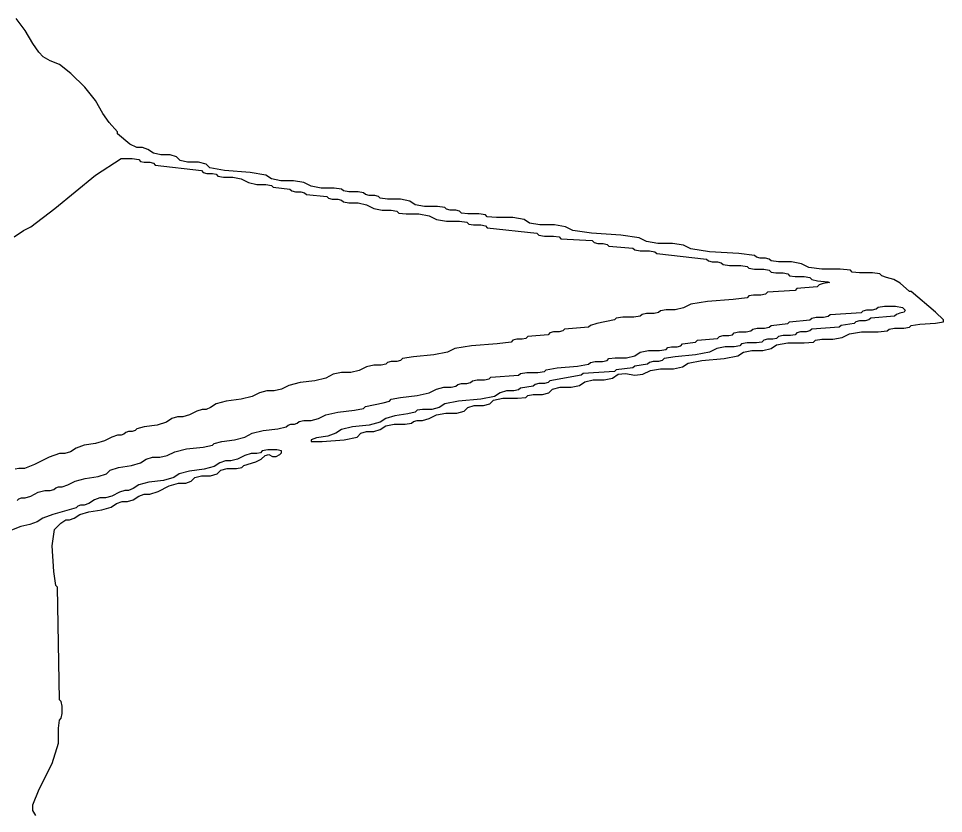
# Model space of a CAD drawing. Header units: millimetres. Extents: x 0 to 35, y 0 to 36.7.
# Drawn here: x 22.64 to 34.88, y 22.07 to 32.59 of the extents above; entities that cross this region are included whole.
import ezdxf

# ---------------------------------------------------------------- set-up
doc = ezdxf.new("R2010")
doc.units = ezdxf.units.MM
doc.layers.add('OUTLINE', color=7, linetype='CONTINUOUS')

msp = doc.modelspace()

# ---------------------------------------------------------------- linework, layer by layer
at = {"layer": 'OUTLINE'}
for points in [[(22.619794, 26.211884), (22.644189, 26.236278), (22.680781, 26.248475), (22.72957, 26.248475), (22.802753, 26.27287), (22.900331, 26.321659), (22.985712, 26.346053), (23.058895, 26.346053), (23.107684, 26.358251), (23.132079, 26.382645), (23.168671, 26.394842), (23.217459, 26.394842), (23.290643, 26.419237), (23.388221, 26.468026), (23.522391, 26.504618), (23.693152, 26.529012), (23.802927, 26.565604), (23.851716, 26.614393), (23.961492, 26.650984), (24.132253, 26.675379), (24.254225, 26.711971), (24.327409, 26.76076), (24.41279, 26.785154), (24.510368, 26.785154), (24.607946, 26.809549), (24.705524, 26.858338), (24.864088, 26.894929), (25.083638, 26.919324), (25.205611, 26.943718), (25.230005, 26.968113), (25.327583, 26.992507), (25.498345, 27.016902), (25.632514, 27.053494), (25.730092, 27.102283), (25.876459, 27.138874), (26.071615, 27.163269), (26.18139, 27.187663), (26.205785, 27.212058), (26.242377, 27.224255), (26.291166, 27.224255), (26.327757, 27.236452), (26.352152, 27.260847), (26.413138, 27.273044), (26.510716, 27.273044), (26.608294, 27.297439), (26.705872, 27.346228), (26.864436, 27.382819), (27.083987, 27.407214), (27.205959, 27.431608), (27.230354, 27.456003), (27.462101, 27.504792), (27.547482, 27.529186), (27.571877, 27.553581), (27.693849, 27.577975), (27.9134, 27.60237), (28.071964, 27.638961), (28.169542, 27.68775), (28.26712, 27.712145), (28.364698, 27.712145), (28.425684, 27.724342), (28.450078, 27.748737), (28.498867, 27.760934), (28.572051, 27.760934), (28.62084, 27.773131), (28.645234, 27.797526), (28.706221, 27.809723), (28.803799, 27.809723), (28.864785, 27.82192), (28.889179, 27.846315), (29.255097, 27.870709), (29.279491, 27.895104), (29.364872, 27.907301), (29.511239, 27.907301), (29.59662, 27.919498), (29.621014, 27.943893), (29.767381, 27.968287), (30.035721, 27.992682), (30.182087, 28.017076), (30.206482, 28.041471), (30.267468, 28.053668), (30.365046, 28.053668), (30.426032, 28.065865), (30.450427, 28.09026), (30.535808, 28.102457), (30.682175, 28.102457), (30.79195, 28.126851), (30.865133, 28.17564), (30.974909, 28.200035), (31.121275, 28.200035), (31.206656, 28.212232), (31.231051, 28.236627), (31.27984, 28.248824), (31.353023, 28.248824), (31.401812, 28.261021), (31.426207, 28.285416), (31.596968, 28.30981), (31.621363, 28.334205), (31.889702, 28.358599), (31.914097, 28.382994), (31.962886, 28.395191), (32.036069, 28.395191), (32.084858, 28.407388), (32.109252, 28.431783), (32.170239, 28.44398), (32.267817, 28.44398), (32.328803, 28.456177), (32.353197, 28.480572), (32.414184, 28.492769), (32.511762, 28.492769), (32.572748, 28.504966), (32.597142, 28.529361), (32.816693, 28.553755), (32.841087, 28.57815), (33.109427, 28.602544), (33.133821, 28.626938), (33.194807, 28.639136), (33.292385, 28.639136), (33.353372, 28.651333), (33.377766, 28.675727), (33.792473, 28.700122), (33.816867, 28.724516), (33.865656, 28.736714), (33.93884, 28.736714), (33.987629, 28.748911), (34.012023, 28.773305), (34.097404, 28.785503), (34.243771, 28.785503), (34.33525, 28.767207), (34.371842, 28.730615), (34.359645, 28.706221), (34.298658, 28.694023), (34.255968, 28.675727), (34.231573, 28.651333), (33.914445, 28.626938), (33.890051, 28.602544), (33.841262, 28.590347), (33.768078, 28.590347), (33.719289, 28.57815), (33.694895, 28.553755), (33.524133, 28.529361), (33.499739, 28.504966), (33.133821, 28.480572), (33.109427, 28.456177), (33.060638, 28.44398), (32.987454, 28.44398), (32.938665, 28.431783), (32.914271, 28.407388), (32.853285, 28.395191), (32.755707, 28.395191), (32.69472, 28.382994), (32.670326, 28.358599), (32.621537, 28.346402), (32.548353, 28.346402), (32.499564, 28.334205), (32.47517, 28.30981), (32.401986, 28.297613), (32.280014, 28.297613), (32.20683, 28.285416), (32.182436, 28.261021), (32.109252, 28.248824), (31.98728, 28.248824), (31.877505, 28.224429), (31.779927, 28.17564), (31.596968, 28.139049), (31.328629, 28.114654), (31.182262, 28.09026), (31.157867, 28.065865), (31.109078, 28.053668), (31.035895, 28.053668), (30.987106, 28.041471), (30.962711, 28.017076), (30.79195, 27.992682), (30.767555, 27.968287), (30.548005, 27.943893), (30.52361, 27.919498), (30.108904, 27.895104), (30.084509, 27.870709), (29.669803, 27.797526), (29.645409, 27.773131), (29.59662, 27.760934), (29.523436, 27.760934), (29.474647, 27.748737), (29.450253, 27.724342), (29.279491, 27.699948), (29.255097, 27.675553), (29.19411, 27.663356), (29.096532, 27.663356), (29.011152, 27.638961), (28.937968, 27.590173), (28.75501, 27.553581), (28.462276, 27.529186), (28.279317, 27.492595), (28.206133, 27.443806), (28.108555, 27.419411), (27.986583, 27.419411), (27.9134, 27.407214), (27.889005, 27.382819), (27.791427, 27.358425), (27.620666, 27.33403), (27.498693, 27.297439), (27.42551, 27.24865), (27.279143, 27.212058), (27.059592, 27.187663), (26.913225, 27.151072), (26.840042, 27.102283), (26.730267, 27.065691), (26.5839, 27.041296), (26.510716, 27.016902), (26.510716, 26.992507), (26.657083, 26.992507), (26.949817, 27.016902), (27.120578, 27.053494), (27.169367, 27.102283), (27.242551, 27.126677), (27.340129, 27.126677), (27.42551, 27.151072), (27.498693, 27.199861), (27.608468, 27.224255), (27.754835, 27.224255), (27.840216, 27.236452), (27.864611, 27.260847), (27.9134, 27.273044), (27.986583, 27.273044), (28.071964, 27.297439), (28.169542, 27.346228), (28.291514, 27.370622), (28.437881, 27.370622), (28.535459, 27.395017), (28.584248, 27.443806), (28.669629, 27.4682), (28.791601, 27.4682), (28.876982, 27.492595), (28.925771, 27.541384), (29.047744, 27.565778), (29.242899, 27.565778), (29.352675, 27.577975), (29.377069, 27.60237), (29.450253, 27.614567), (29.572225, 27.614567), (29.657606, 27.638961), (29.706395, 27.68775), (29.803973, 27.712145), (29.95034, 27.712145), (30.060115, 27.736539), (30.133298, 27.785328), (30.243074, 27.809723), (30.389441, 27.809723), (30.499216, 27.834117), (30.572399, 27.882906), (30.669977, 27.895104), (30.79195, 27.870709), (30.901725, 27.882906), (30.999303, 27.931695), (31.133473, 27.95609), (31.304234, 27.95609), (31.426207, 27.980484), (31.49939, 28.029273), (31.682349, 28.065865), (31.975083, 28.09026), (32.158041, 28.126851), (32.231225, 28.17564), (32.341, 28.200035), (32.487367, 28.200035), (32.597142, 28.224429), (32.670326, 28.273218), (32.816693, 28.297613), (33.036243, 28.297613), (33.158216, 28.30981), (33.18261, 28.334205), (33.267991, 28.346402), (33.414358, 28.346402), (33.53633, 28.370796), (33.633908, 28.419585), (33.792473, 28.44398), (34.012023, 28.44398), (34.133995, 28.456177), (34.15839, 28.480572), (34.231573, 28.492769), (34.353546, 28.492769), (34.426729, 28.504966), (34.451124, 28.529361), (34.566998, 28.547656), (34.774351, 28.559854), (34.878028, 28.57815), (34.878028, 28.602544), (34.774351, 28.706221), (34.451124, 28.980659), (34.426729, 28.980659), (34.304757, 29.090434), (34.219376, 29.139223), (34.121798, 29.163617), (34.060812, 29.188012), (34.036417, 29.212406), (33.93884, 29.224604), (33.768078, 29.224604), (33.6705, 29.236801), (33.646106, 29.261195), (33.511936, 29.273393), (33.267991, 29.273393), (33.097229, 29.297787), (32.999652, 29.346576), (32.865482, 29.370971), (32.69472, 29.370971), (32.597142, 29.383168), (32.572748, 29.407562), (32.523959, 29.41976), (32.450775, 29.41976), (32.401986, 29.431957), (32.377592, 29.456351), (32.170239, 29.480746), (31.779927, 29.50514), (31.535982, 29.541732), (31.438404, 29.590521), (31.292037, 29.614915), (31.096881, 29.614915), (30.950514, 29.63931), (30.852936, 29.688099), (30.608991, 29.724691), (30.218679, 29.749085), (29.974734, 29.785677), (29.877156, 29.834466), (29.730789, 29.85886), (29.535633, 29.85886), (29.401464, 29.883255), (29.32828, 29.932044), (29.181913, 29.956438), (28.962363, 29.956438), (28.84039, 29.968636), (28.815996, 29.99303), (28.730615, 30.005227), (28.584248, 30.005227), (28.498867, 30.017425), (28.474473, 30.041819), (28.425684, 30.054016), (28.3525, 30.054016), (28.303711, 30.066214), (28.279317, 30.090608), (28.181739, 30.102805), (28.010978, 30.102805), (27.889005, 30.1272), (27.815822, 30.175989), (27.693849, 30.200383), (27.523088, 30.200383), (27.42551, 30.212581), (27.401115, 30.236975), (27.352326, 30.249172), (27.279143, 30.249172), (27.230354, 30.26137), (27.205959, 30.285764), (27.132776, 30.297961), (27.010803, 30.297961), (26.93762, 30.310159), (26.913225, 30.334553), (26.815647, 30.34675), (26.644886, 30.34675), (26.510716, 30.371145), (26.413138, 30.419934), (26.278968, 30.444328), (26.108207, 30.444328), (25.986235, 30.468723), (25.913051, 30.517512), (25.705698, 30.554104), (25.364175, 30.578498), (25.169019, 30.61509), (25.12023, 30.663879), (25.022652, 30.688273), (24.876285, 30.688273), (24.778707, 30.712668), (24.729918, 30.761457), (24.644537, 30.785851), (24.522565, 30.785851), (24.424987, 30.810246), (24.351803, 30.859035), (24.27862, 30.883429), (24.205436, 30.883429), (24.113957, 30.92612), (23.949294, 31.066388), (23.949294, 31.090782), (23.839519, 31.212755), (23.754138, 31.334727), (23.65656, 31.505489), (23.516292, 31.682349), (23.333333, 31.865308), (23.180868, 31.981181), (23.058895, 32.02997), (22.967416, 32.084858), (22.90643, 32.145844), (22.827148, 32.261718), (22.72957, 32.43248), (22.607597, 32.591044)], [(22.583203, 29.700296), (22.705175, 29.785677), (22.802753, 29.834466), (23.119882, 30.078411), (23.65656, 30.517512), (23.998083, 30.737062), (24.14445, 30.737062), (24.229831, 30.724865), (24.254225, 30.70047), (24.303014, 30.688273), (24.376198, 30.688273), (24.424987, 30.676076), (24.449381, 30.651681), (25.059244, 30.578498), (25.083638, 30.554104), (25.132427, 30.541906), (25.205611, 30.541906), (25.2544, 30.529709), (25.278794, 30.505315), (25.351978, 30.493117), (25.47395, 30.493117), (25.583725, 30.468723), (25.681303, 30.419934), (25.791079, 30.395539), (25.913051, 30.395539), (25.986235, 30.383342), (26.010629, 30.358948), (26.230179, 30.334553), (26.254574, 30.310159), (26.303363, 30.297961), (26.376546, 30.297961), (26.425335, 30.285764), (26.44973, 30.26137), (26.718069, 30.236975), (26.742464, 30.212581), (26.791253, 30.200383), (26.864436, 30.200383), (26.913225, 30.188186), (26.93762, 30.163792), (27.010803, 30.151594), (27.132776, 30.151594), (27.242551, 30.1272), (27.340129, 30.078411), (27.449904, 30.054016), (27.571877, 30.054016), (27.64506, 30.041819), (27.669455, 30.017425), (27.767033, 30.005227), (27.937794, 30.005227), (28.071964, 29.980833), (28.169542, 29.932044), (28.303711, 29.907649), (28.474473, 29.907649), (28.572051, 29.895452), (28.596445, 29.871058), (28.657432, 29.85886), (28.75501, 29.85886), (28.815996, 29.846663), (28.84039, 29.822269), (29.499042, 29.749085), (29.523436, 29.724691), (29.59662, 29.712493), (29.718592, 29.712493), (29.791776, 29.700296), (29.81617, 29.675902), (30.230876, 29.651507), (30.255271, 29.627113), (30.30406, 29.614915), (30.377243, 29.614915), (30.426032, 29.602718), (30.450427, 29.578324), (30.767555, 29.553929), (30.79195, 29.529535), (30.865133, 29.517338), (30.987106, 29.517338), (31.060289, 29.50514), (31.084684, 29.480746), (31.743335, 29.407562), (31.76773, 29.383168), (31.816519, 29.370971), (31.889702, 29.370971), (31.938491, 29.358773), (31.962886, 29.334379), (32.048266, 29.322182), (32.194633, 29.322182), (32.280014, 29.309984), (32.304408, 29.28559), (32.377592, 29.273393), (32.499564, 29.273393), (32.572748, 29.261195), (32.597142, 29.236801), (32.658129, 29.224604), (32.755707, 29.224604), (32.816693, 29.212406), (32.841087, 29.188012), (32.914271, 29.175815), (33.036243, 29.175815), (33.109427, 29.163617), (33.133821, 29.139223), (33.213103, 29.120927), (33.347273, 29.10873), (33.371668, 29.096532), (33.286287, 29.084335), (33.231399, 29.066039), (33.207005, 29.041645), (32.938665, 29.01725), (32.914271, 28.992856), (32.548353, 28.968461), (32.523959, 28.944067), (32.462973, 28.93187), (32.365395, 28.93187), (32.304408, 28.919672), (32.280014, 28.895278), (32.097055, 28.870883), (31.755532, 28.846489), (31.535982, 28.809897), (31.438404, 28.761108), (31.328629, 28.736714), (31.206656, 28.736714), (31.133473, 28.724516), (31.109078, 28.700122), (31.048092, 28.687925), (30.950514, 28.687925), (30.889528, 28.675727), (30.865133, 28.651333), (30.779753, 28.639136), (30.633386, 28.639136), (30.548005, 28.626938), (30.52361, 28.602544), (30.291863, 28.553755), (30.206482, 28.529361), (30.182087, 28.504966), (29.864959, 28.480572), (29.840565, 28.456177), (29.791776, 28.44398), (29.718592, 28.44398), (29.669803, 28.431783), (29.645409, 28.407388), (29.377069, 28.382994), (29.352675, 28.358599), (29.303886, 28.346402), (29.230702, 28.346402), (29.181913, 28.334205), (29.157519, 28.30981), (28.97456, 28.285416), (28.633037, 28.261021), (28.413487, 28.224429), (28.315909, 28.17564), (28.13295, 28.139049), (27.864611, 28.114654), (27.718244, 28.09026), (27.693849, 28.065865), (27.64506, 28.053668), (27.571877, 28.053668), (27.523088, 28.041471), (27.498693, 28.017076), (27.437707, 28.004879), (27.340129, 28.004879), (27.242551, 27.980484), (27.144973, 27.931695), (27.035198, 27.907301), (26.913225, 27.907301), (26.80345, 27.882906), (26.705872, 27.834117), (26.559505, 27.797526), (26.364349, 27.773131), (26.217982, 27.736539), (26.120404, 27.68775), (26.022826, 27.663356), (25.925248, 27.663356), (25.82767, 27.638961), (25.730092, 27.590173), (25.583725, 27.553581), (25.388569, 27.529186), (25.2544, 27.492595), (25.181216, 27.443806), (25.12023, 27.419411), (25.071441, 27.419411), (24.998258, 27.395017), (24.90068, 27.346228), (24.815299, 27.321833), (24.742115, 27.321833), (24.668932, 27.297439), (24.595748, 27.24865), (24.473776, 27.212058), (24.303014, 27.187663), (24.205436, 27.163269), (24.181042, 27.138874), (24.14445, 27.126677), (24.095661, 27.126677), (24.05907, 27.11448), (24.034675, 27.090085), (23.998083, 27.077888), (23.949294, 27.077888), (23.876111, 27.053494), (23.778533, 27.004705), (23.65656, 26.968113), (23.510193, 26.943718), (23.400418, 26.907127), (23.327235, 26.858338), (23.254051, 26.833943), (23.180868, 26.833943), (23.046698, 26.785154), (22.851542, 26.687576), (22.717372, 26.638787), (22.644189, 26.638787), (22.5954, 26.62659)], [(22.869838, 22.046524), (22.827148, 22.113609), (22.827148, 22.186792), (22.912528, 22.394145), (23.08329, 22.735668), (23.168671, 23.004008), (23.168671, 23.199164), (23.180868, 23.308939), (23.205262, 23.333333), (23.217459, 23.39432), (23.217459, 23.491898), (23.205262, 23.552884), (23.180868, 23.577278), (23.156473, 25.065342), (23.132079, 25.089737), (23.107684, 25.272696), (23.08329, 25.614219), (23.113783, 25.82767), (23.199164, 25.913051), (23.266248, 25.955741), (23.315037, 25.955741), (23.376024, 25.980136), (23.449207, 26.028925), (23.57118, 26.065517), (23.741941, 26.089911), (23.863914, 26.126503), (23.937097, 26.175292), (24.010281, 26.199686), (24.083464, 26.199686), (24.156647, 26.224081), (24.229831, 26.27287), (24.303014, 26.297264), (24.376198, 26.297264), (24.485973, 26.333856), (24.63234, 26.40704), (24.754313, 26.443631), (24.851891, 26.443631), (24.925074, 26.468026), (24.973863, 26.516815), (25.059244, 26.541209), (25.181216, 26.541209), (25.266597, 26.565604), (25.315386, 26.614393), (25.400767, 26.638787), (25.522739, 26.638787), (25.595923, 26.650984), (25.620317, 26.675379), (25.778881, 26.724168), (25.852065, 26.76076), (25.900854, 26.809549), (25.949643, 26.821746), (25.998432, 26.797351), (26.047221, 26.797351), (26.09601, 26.821746), (26.120404, 26.84614), (26.120404, 26.870535), (26.059418, 26.882732), (25.937446, 26.882732), (25.864262, 26.870535), (25.839868, 26.84614), (25.791079, 26.833943), (25.717895, 26.833943), (25.632514, 26.809549), (25.534936, 26.76076), (25.449556, 26.736365), (25.376372, 26.736365), (25.303189, 26.711971), (25.230005, 26.663182), (25.095836, 26.62659), (24.90068, 26.602196), (24.76651, 26.565604), (24.693326, 26.516815), (24.559157, 26.480223), (24.364001, 26.455829), (24.229831, 26.419237), (24.156647, 26.370448), (24.095661, 26.346053), (24.046872, 26.346053), (23.973689, 26.321659), (23.876111, 26.27287), (23.79073, 26.248475), (23.717547, 26.248475), (23.644363, 26.224081), (23.57118, 26.175292), (23.510193, 26.150897), (23.461404, 26.150897), (23.424813, 26.1387), (23.400418, 26.114306), (23.095487, 26.028925), (22.961317, 25.980136), (22.888134, 25.931347), (22.790556, 25.894755), (22.668583, 25.870361), (22.546611, 25.821572)]]:
    msp.add_lwpolyline(points, dxfattribs=at)

doc.saveas('drawing.dxf')
